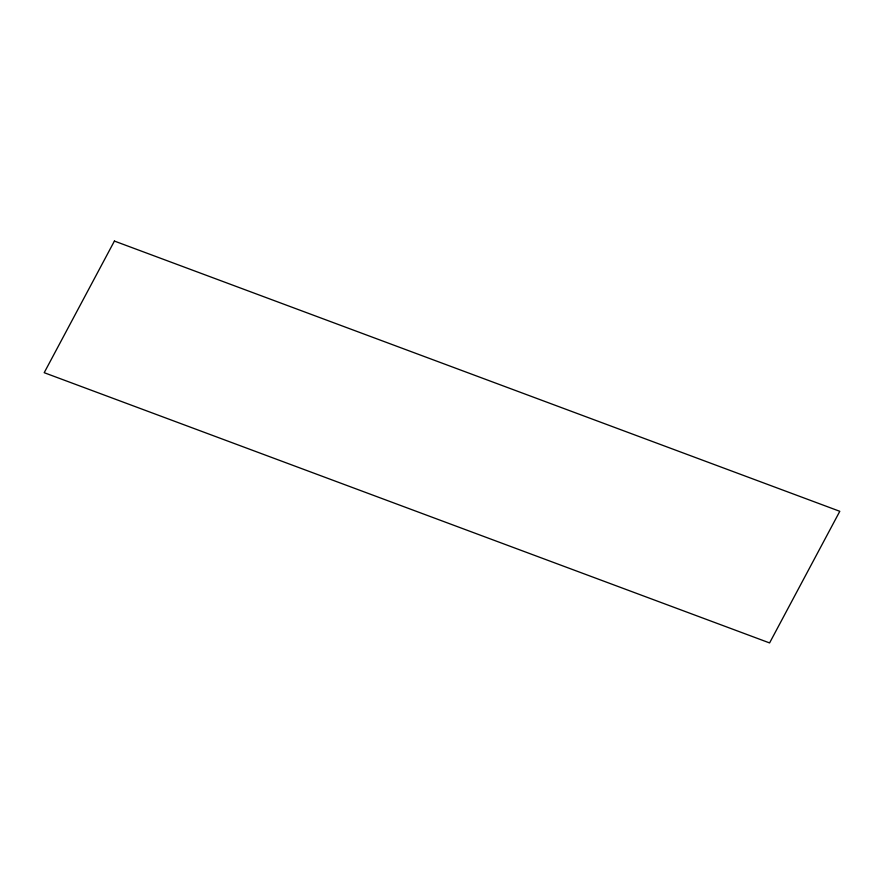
<?xml version="1.0" encoding="UTF-8"?>
<svg xmlns="http://www.w3.org/2000/svg" width="884" height="884" viewBox="0 0 884 884"><rect width="100%" height="100%" fill="white"/><g stroke="black" fill="none" stroke-linecap="round" stroke-linejoin="round"><path stroke-width="1.33" d="M114.412 241.067L44.2 372.694L769.588 642.933L839.8 511.306L114.412 241.067"/></g></svg>
